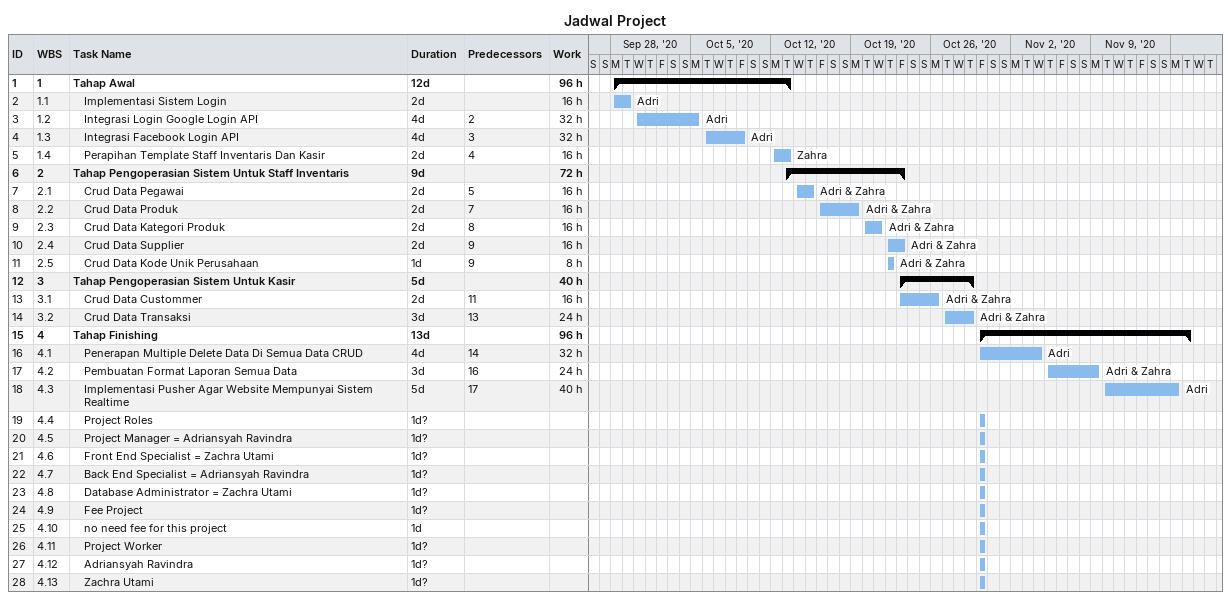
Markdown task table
Jadwal Project

| ID | WBS | Task | Duration | Start | Finish | Predecessors | Resources | Work (h) |
|---|---|---|---|---|---|---|---|---|
| 1 | 1 | **Tahap Awal** | 12d | 2020-09-28 | 2020-10-13 |  |  | 96 |
| 2 | 1.1 | Implementasi Sistem Login | 2d | 2020-09-28 | 2020-09-29 |  | Adri | 16 |
| 3 | 1.2 | Integrasi Login Google Login API | 4d | 2020-09-30 | 2020-10-05 | 2 | Adri | 32 |
| 4 | 1.3 | Integrasi Facebook Login API | 4d | 2020-10-06 | 2020-10-09 | 3 | Adri | 32 |
| 5 | 1.4 | Perapihan Template Staff Inventaris Dan Kasir | 2d | 2020-10-12 | 2020-10-13 | 4 | Zahra | 16 |
| 6 | 2 | **Tahap Pengoperasian Sistem Untuk Staff Inventaris** | 9d | 2020-10-13 | 2020-10-23 |  |  | 72 |
| 7 | 2.1 | Crud Data Pegawai | 2d | 2020-10-14 | 2020-10-15 | 5 | Adri & Zahra | 16 |
| 8 | 2.2 | Crud Data Produk | 2d | 2020-10-16 | 2020-10-19 | 7 | Adri & Zahra | 16 |
| 9 | 2.3 | Crud Data Kategori Produk | 2d | 2020-10-20 | 2020-10-21 | 8 | Adri & Zahra | 16 |
| 10 | 2.4 | Crud Data Supplier | 2d | 2020-10-22 | 2020-10-23 | 9 | Adri & Zahra | 16 |
| 11 | 2.5 | Crud Data Kode Unik Perusahaan | 1d | 2020-10-22 | 2020-10-22 | 9 | Adri & Zahra | 8 |
| 12 | 3 | **Tahap Pengoperasian Sistem Untuk Kasir** | 5d | 2020-10-23 | 2020-10-29 |  |  | 40 |
| 13 | 3.1 | Crud Data Custommer | 2d | 2020-10-23 | 2020-10-26 | 11 | Adri & Zahra | 16 |
| 14 | 3.2 | Crud Data Transaksi | 3d | 2020-10-27 | 2020-10-29 | 13 | Adri & Zahra | 24 |
| 15 | 4 | **Tahap Finishing** | 13d | 2020-10-30 | 2020-11-17 |  |  | 96 |
| 16 | 4.1 | Penerapan Multiple Delete Data Di Semua Data CRUD | 4d | 2020-10-30 | 2020-11-04 | 14 | Adri | 32 |
| 17 | 4.2 | Pembuatan Format Laporan Semua Data | 3d | 2020-11-05 | 2020-11-09 | 16 | Adri & Zahra | 24 |
| 18 | 4.3 | Implementasi Pusher Agar Website Mempunyai Sistem Realtime | 5d | 2020-11-10 | 2020-11-16 | 17 | Adri | 40 |
| 19 | 4.4 | Project Roles | 1d? | 2020-10-30 | 2020-10-30 |  |  |  |
| 20 | 4.5 | Project Manager = Adriansyah Ravindra | 1d? | 2020-10-30 | 2020-10-30 |  |  |  |
| 21 | 4.6 | Front End Specialist = Zachra Utami | 1d? | 2020-10-30 | 2020-10-30 |  |  |  |
| 22 | 4.7 | Back End Specialist = Adriansyah Ravindra | 1d? | 2020-10-30 | 2020-10-30 |  |  |  |
| 23 | 4.8 | Database Administrator = Zachra Utami | 1d? | 2020-10-30 | 2020-10-30 |  |  |  |
| 24 | 4.9 | Fee Project | 1d? | 2020-10-30 | 2020-10-30 |  |  |  |
| 25 | 4.10 | no need fee for this project | 1d | 2020-10-30 | 2020-10-30 |  |  |  |
| 26 | 4.11 | Project Worker | 1d? | 2020-10-30 | 2020-10-30 |  |  |  |
| 27 | 4.12 | Adriansyah Ravindra | 1d? | 2020-10-30 | 2020-10-30 |  |  |  |
| 28 | 4.13 | Zachra Utami | 1d? | 2020-10-30 | 2020-10-30 |  |  |  |
